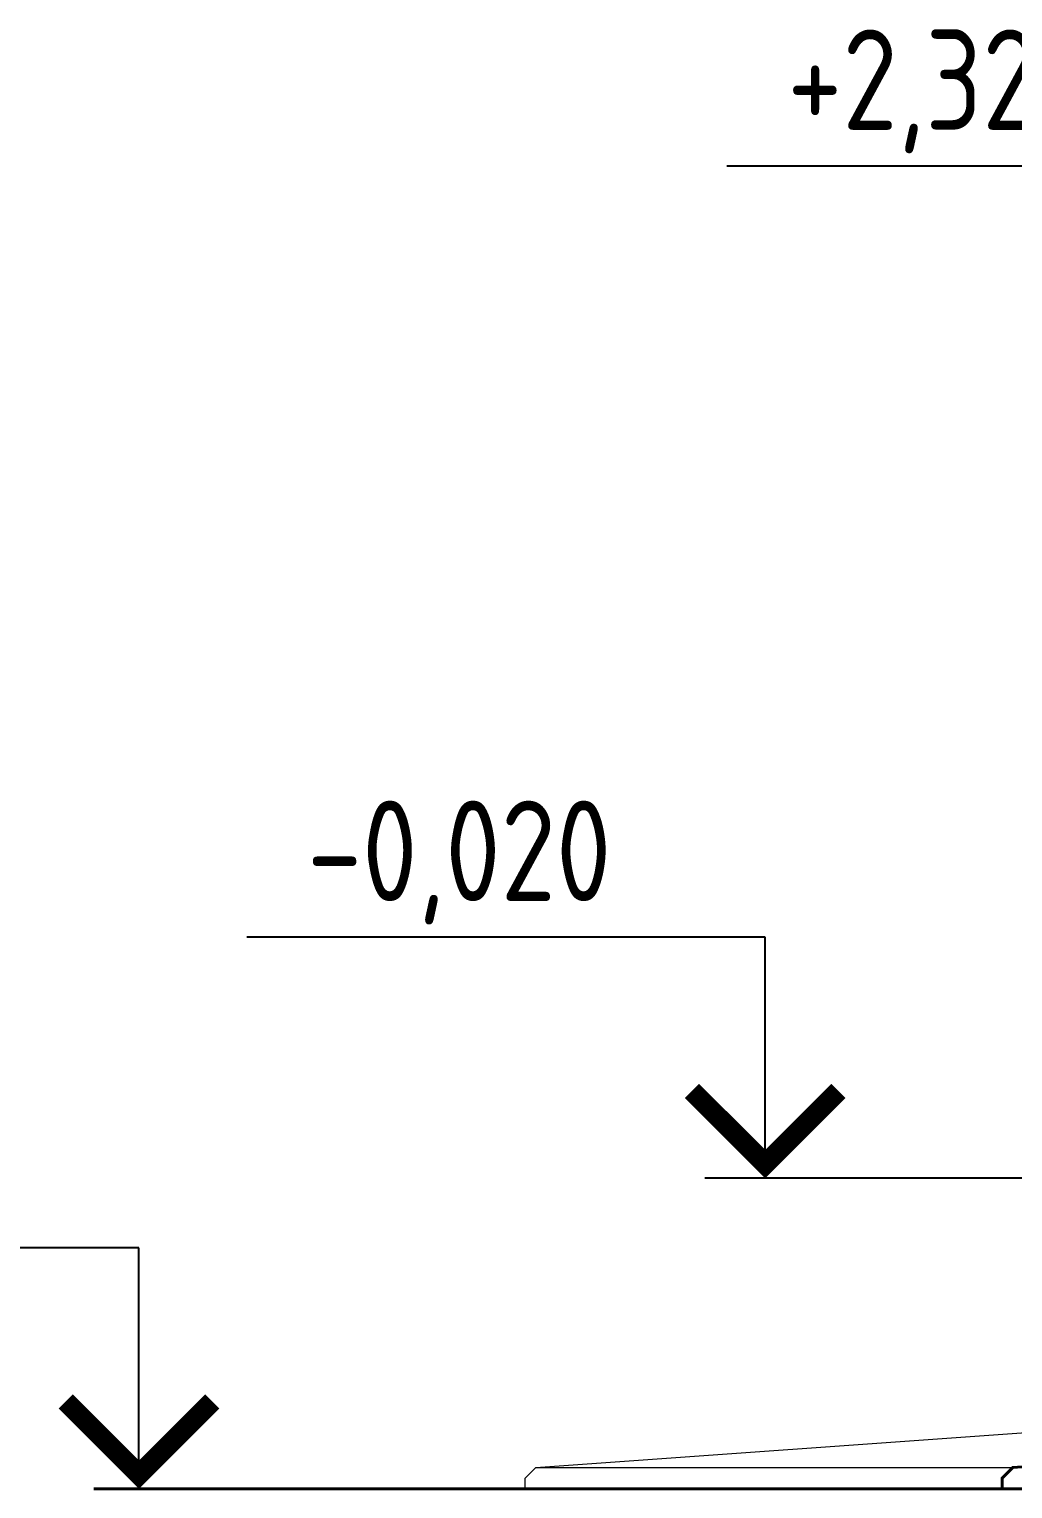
# Model space of a CAD drawing. Extents: x -12289450 to -10763036, y -7834513 to -6150123.
# Drawn here: x -11172718 to -11170882, y -7708321 to -7705595 of the extents above; entities that cross this region are included whole.
import ezdxf

# ---------------------------------------------------------------- set-up
doc = ezdxf.new("R2010")
doc.units = 0
doc.header["$LTSCALE"] = 25
doc.layers.add('Интерьер - Лестница_Ном_пера__21', color=7, linetype='Continuous', lineweight=40)
doc.layers.add('Примечания', color=7, linetype='Continuous')
doc.styles.add('GOST 2.304', font='cs_gost2304.shx')

msp = doc.modelspace()

# ---------------------------------------------------------------- linework, layer by layer
at = {"layer": 'Интерьер - Лестница_Ном_пера__21', "lineweight": 9}
for p, q in [((-11171772.1, -7708280.7), (-11170822.1, -7708212.9)), ((-11171792.1, -7708300.7), (-11171772.1, -7708280.7)), ((-11171792.1, -7708320.7), (-11171792.1, -7708300.7))]:
    msp.add_line(p, q, dxfattribs=at)
at = {"layer": 'Интерьер - Лестница_Ном_пера__21', "linetype": 'Continuous'}
for points in [[(-11170902.1, -7708320.7), (-11170902.1, -7708300.7), (-11170882.1, -7708280.7), (-11169932.1, -7708212.9)], [(-11172597, -7708320.7), (-11170902.1, -7708320.7)], [(-11171407, -7708320.7), (-11170902, -7708320.7)], [(-11153637, -7708320.7), (-11171407, -7708320.7)]]:
    msp.add_lwpolyline(points, dxfattribs=at)
at = {"layer": 'Интерьер - Лестница_Ном_пера__21', "lineweight": 0}
msp.add_lwpolyline([(-11171772.1, -7708280.7), (-11170882.1, -7708280.7)], dxfattribs=at)
at = {"layer": 'Примечания', "linetype": 'Continuous', "lineweight": 25, "ltscale": 75}
for p, q in [((-11170447.9, -7705850.7), (-11171415.4, -7705850.7)), ((-11171344.1, -7707290.7), (-11172311.6, -7707290.7)), ((-11171344.1, -7707740.7), (-11171344.1, -7707290.7)), ((-11170249.1, -7707740.7), (-11171456.6, -7707740.7)), ((-11172512.8, -7707870.7), (-11173480.3, -7707870.7)), ((-11172512.8, -7708320.7), (-11172512.8, -7707870.7)), ((-11171186.2, -7708320.7), (-11171843.7, -7708320.7))]:
    msp.add_line(p, q, dxfattribs=at)
at = {"layer": 'Примечания', "linetype": 'Continuous', "lineweight": 25, "ltscale": 75, "const_width": 37.5}
for points in [[(-11171480.9, -7707577.5), (-11171344.1, -7707714.2), (-11171207.4, -7707577.5)], [(-11172649.6, -7708157.5), (-11172512.8, -7708294.2), (-11172376.1, -7708157.5)]]:
    msp.add_lwpolyline(points, dxfattribs=at)

# ---------------------------------------------------------------- texts
at = {"layer": 'Примечания', "linetype": 'Continuous', "lineweight": 25, "ltscale": 75, "style": 'GOST 2.304'}
for s, p in [('+2,320', (-11171302.9, -7705783.2)), ('-0,020', (-11172199.1, -7707223.2))]:
    msp.add_text(s, height=187.5, dxfattribs=at).set_placement(p)

doc.saveas('drawing.dxf')
